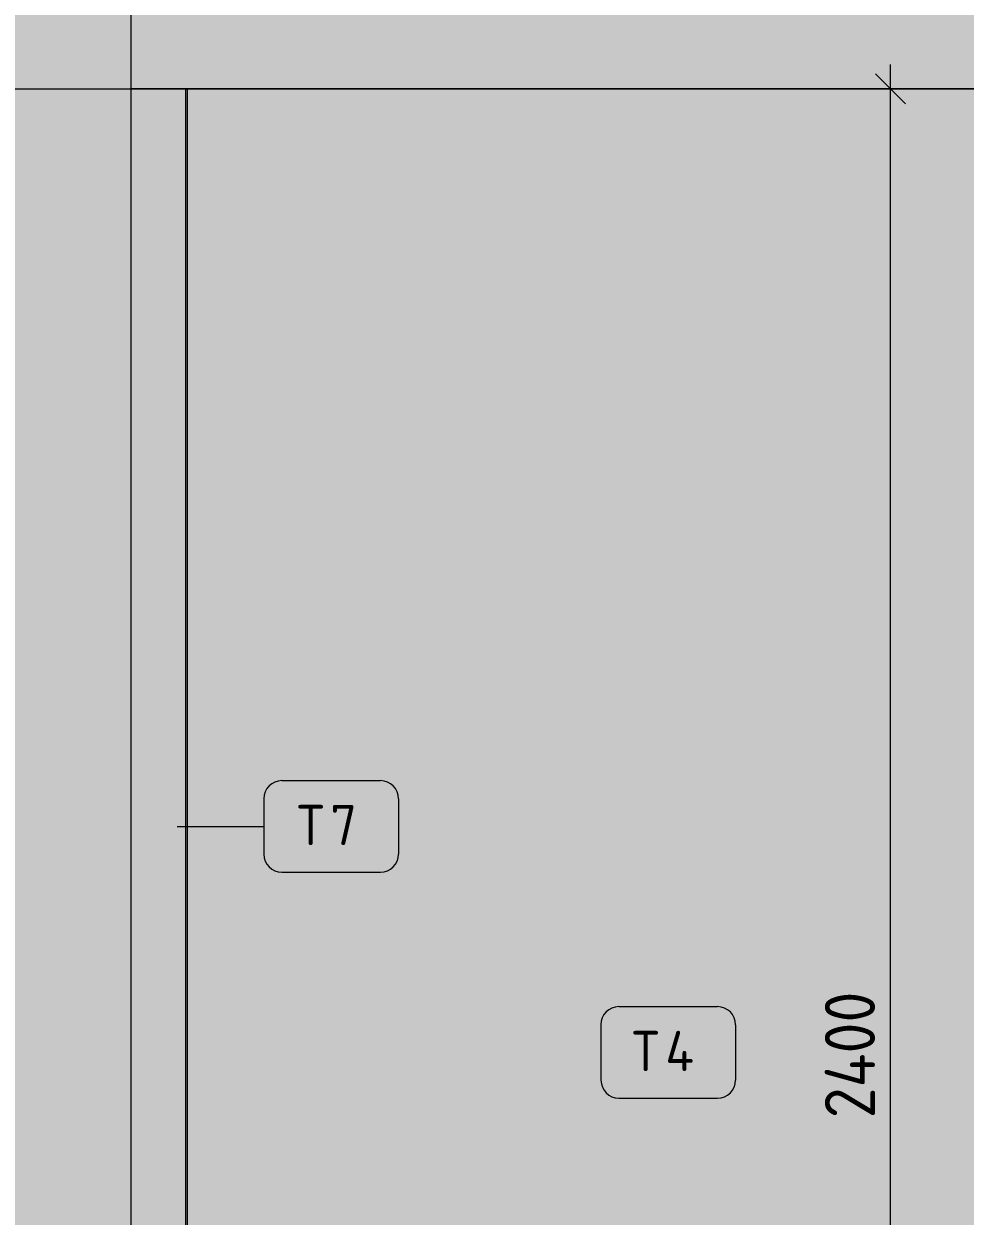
# Model space of a CAD drawing. Header units: millimetres. Extents: x 39486 to 115248, y -1987 to 27400.
# Drawn here: x 100057 to 101229, y 5196 to 6681 of the extents above; entities that cross this region are included whole.
import ezdxf

# ---------------------------------------------------------------- set-up
doc = ezdxf.new("R2010")
doc.units = ezdxf.units.MM
for name, color, linetype, lineweight in [('A-ANNO-DIMS', 7, 'Continuous', 9), ('A-ANNO-DIMS-25', 7, 'Continuous', 9), ('A-WALL-PATT', 7, 'Continuous', 9), ('I-FURN-IDEN', 7, 'Continuous', 9), ('I-WALL', 7, 'Continuous', 9)]:
    doc.layers.add(name, color=color, linetype=linetype, lineweight=lineweight)
doc.layers.add('I-FURN-109', color=7, linetype='Continuous', lineweight=9, true_color=0x7f7f7f, transparency=0.7)
for name, color, linetype, lineweight, true_color in [('I-FURN-2', 7, 'Continuous', 9, 0xacacac), ('I-FURN-3', 7, 'Continuous', 9, 0xc0c0c0), ('I-FURN-4', 7, 'Continuous', 9, 0x949494), ('I-FURN-5', 7, 'Continuous', 9, 0x9e9e9e)]:
    doc.layers.add(name, color=color, linetype=linetype, lineweight=lineweight, true_color=true_color)
doc.styles.add('GOST Common_2', font='GOST_Common.ttf', dxfattribs={"height": 50})
doc.styles.add('ISOCPEUR_1', font='isocpeur.ttf', dxfattribs={"width": 0.9, "height": 62.5})
doc.dimstyles.new('ISO-2_5_0_9К_БОЛЬШОЙ_1', dxfattribs={"dimscale": 304.8, "dimtxt": 62.248823, "dimasz": 0.123031, "dimexe": 0.098425, "dimexo": 0.246063, "dimgap": 0, "dimtad": 1, "dimdec": 0, "dimrnd": 10, "dimzin": 0, "dimdsep": 46, "dimtxsty": 'ISOCPEUR_1', "dimblk1": 'OBLIQUE', "dimblk2": 'OBLIQUE', "dimsah": 1, "dimcen": 0.09, "dimdle": 0.098425, "dimazin": 0, "dimtfac": 1, "dimtdec": 4, "dimtix": 1, "dimtmove": 0, "dimatfit": 3, "dimfxl": 1, "dimtvp": 1, "dimtolj": 1, "dimtzin": 0, "dimarcsym": 2})

# ---------------------------------------------------------------- blocks, each defined once
blk = doc.blocks.new('Мат в спортивном зале - Т4-31175596-Развертка 2_19-2')
at = {"layer": 'I-FURN-109'}
for points in [[(-22679, 4200), (-22611, 4200), (-22611, 6600), (-22679, 6600), (-22679, 6539.7)], [(-22609, 4200), (-22609, 6600), (-22611, 6600), (-22611, 4200)], [(-21340, 4200), (-21340, 6600), (-22609, 6600), (-22609, 4200)]]:
    blk.add_hatch(color=256, dxfattribs=at).paths.add_polyline_path(points)
at = {"layer": 'I-FURN-2'}
for p in [(-22611, 6600), (-21340, 6600)]:
    blk.add_line(p, (-22609, 6600), dxfattribs=at)
at = {"layer": 'I-FURN-3'}
blk.add_line((-22609, 6600), (-21340, 6600), dxfattribs=at)
at = {"layer": 'I-FURN-4'}
blk.add_line((-22611, 6600), (-22679, 6600), dxfattribs=at)
at = {"layer": 'I-FURN-5'}
for p in [(-22679, 6600), (-22609, 6600)]:
    blk.add_line(p, (-22611, 6600), dxfattribs=at)
blk = doc.blocks.new('Мат в спортивном зале - Т7-31175716-Развертка 2_19-2')
at = {"layer": 'I-FURN-2'}
for p in [(-22679, 6600), (-22611, 4200)]:
    blk.add_line(p, (-22611, 6600), dxfattribs=at)
at = {"layer": 'I-FURN-4'}
for p, q in [((-22611, 6600), (-22679, 6600)), ((-22611, 4200), (-22611, 6600))]:
    blk.add_line(p, q, dxfattribs=at)
blk = doc.blocks.new('Мат в спортивном зале - Т6-V79-Развертка 2_19-2')
at = {"layer": 'I-FURN-109'}
blk.add_hatch(color=256, dxfattribs=at).paths.add_polyline_path([(-23321, 4200), (-22679, 4200), (-22679, 6600), (-23321, 6600), (-23321, 4202.9)])
at = {"layer": 'I-FURN-2'}
for q in [(-22611, 6600), (-22609, 4200)]:
    blk.add_line((-22609, 6600), q, dxfattribs=at)
at = {"layer": 'I-FURN-3'}
for p, q in [((-23389, 6600), (-22609, 6600)), ((-22609, 6600), (-22609, 4200))]:
    blk.add_line(p, q, dxfattribs=at)
at = {"layer": 'I-FURN-5'}
blk.add_line((-22611, 6600), (-22679, 6600), dxfattribs=at)
blk = doc.blocks.new('DIMBLOCK115-Развертка 2_19-2')
at = {"layer": 'A-ANNO-DIMS-25'}
for p, q in [((101136.1, 4170), (101136.1, 6630)), ((101184.6, 6600), (101106.1, 6600)), ((101136.1, 6600), (101184.6, 6600)), ((101184.6, 4200), (101106.1, 4200)), ((101136.1, 4200), (101184.6, 4200))]:
    blk.add_line(p, q, dxfattribs=at)
at = {"layer": 'A-ANNO-DIMS-25', "lineweight": 20}
for p, q in [((101136.1, 6600), (101117.3, 6618.7)), ((101136.1, 6600), (101154.8, 6581.2)), ((101136.1, 4200), (101117.3, 4218.7)), ((101136.1, 4200), (101154.8, 4181.2))]:
    blk.add_line(p, q, dxfattribs=at)
at = {"layer": 'A-ANNO-DIMS-25', "color": 0, "insert": (101054.4, 5318), "char_height": 62.5, "width": 196.802, "attachment_point": 1, "rotation": 90, "line_spacing_factor": 1.149209, "style": 'ISOCPEUR_1'}
blk.add_mtext('2400', dxfattribs=at)
blk = doc.blocks.new('_Oblique')
at = {"color": 0, "linetype": 'ByBlock', "lineweight": -2}
blk.add_line((-0.5, -0.5), (0.5, 0.5), dxfattribs=at)
blk = doc.blocks.new('Марка_Мебель - В прямоуг_Balcon_Марка-25523697-Развертка 2_19-2')
at = {"layer": 'I-FURN-IDEN'}
for p, q in [((-19356.8, 6812.7), (-19234, 6812.7)), ((-19379.3, 6790.2), (-19379.3, 6721.1)), ((-19211.5, 6790.2), (-19211.5, 6721.3)), ((-19356.9, 6698.8), (-19234, 6698.8))]:
    blk.add_line(p, q, dxfattribs=at)
for centre, radius, start, end in [((-19356.8, 6790.2), 22.5, 90, 180), ((-19234, 6790.2), 22.5, 0, 90), ((-19356.9, 6721.1), 22.3, 180, 270), ((-19234, 6721.3), 22.5, 270, 0)]:
    blk.add_arc(centre, radius, start, end, dxfattribs=at)

msp = doc.modelspace()

# ---------------------------------------------------------------- hatches: boundary and pattern name
at = {"layer": 'A-WALL-PATT'}
h = msp.add_hatch(color=256, dxfattribs=at)
h.paths.add_polyline_path([(99549.4, 6600), (100190.4, 6600), (100190.4, 11800), (99549.4, 11800), (99549.4, 7633.5)])
h.paths.add_polyline_path([(100181.9, 11810), (100190.4, 11810), (100190.4, 11860), (99549.4, 11860), (99549.4, 11810), (99719.4, 11810)])
h = msp.add_hatch(color=256, dxfattribs=at)
h.paths.add_polyline_path([(102532, 6600), (102974, 6600), (102974, 7311.3), (104174, 7311.3), (104174, 6600), (105548.4, 6600), (105548.4, 7670), (100190.4, 7670), (100190.4, 6600), (101594.5, 6600)])
h.paths.add_polyline_path([(103959.4, 8320), (105549.4, 8320), (105549.4, 11700), (100190.4, 11700), (100190.4, 8320), (103879.4, 8320)])
h.paths.add_polyline_path([(103859.4, 8400), (103269.4, 8400), (103269.4, 8820), (103879.4, 8820), (103879.4, 8400)])

# ---------------------------------------------------------------- linework, layer by layer
at = {"layer": 'I-FURN-IDEN'}
msp.add_line((100247.7, 5681.4), (100355.7, 5681.4), dxfattribs=at)
at = {"layer": 'I-WALL'}
msp.add_line((100190.4, 4200), (100190.4, 11800), dxfattribs=at)

# ---------------------------------------------------------------- block references
at = {"layer": 'I-FURN-3'}
for name in ['Мат в спортивном зале - Т6-V79-Развертка 2_19-2', 'Мат в спортивном зале - Т4-31175596-Развертка 2_19-2']:
    msp.add_blockref(name, (122869.4, 0), dxfattribs=at)
at = {"layer": 'I-FURN-4'}
msp.add_blockref('Мат в спортивном зале - Т7-31175716-Развертка 2_19-2', (122869.4, 0), dxfattribs=at)
at = {"layer": 'I-FURN-IDEN'}
for p in [(119735, -1074.3), (120154.8, -1355.7)]:
    msp.add_blockref('Марка_Мебель - В прямоуг_Balcon_Марка-25523697-Развертка 2_19-2', p, dxfattribs=at)

# ---------------------------------------------------------------- texts
at = {"layer": 'I-FURN-IDEN', "char_height": 50, "attachment_point": 1, "style": 'GOST Common_2'}
for s, insert, width in [('\\fGOST Common|b0|i0|c204|p34|;Т', (100397.1, 5708.2), 50.105), ('\\fGOST Common|b0|i0|c204|p34|;7', (100438.4, 5708.2), 44.093), ('\\fGOST Common|b0|i0|c204|p34|;Т', (100814.3, 5426.8), 50.105), ('\\fGOST Common|b0|i0|c204|p34|;4', (100855.6, 5426.8), 50.105)]:
    msp.add_mtext(s, dxfattribs=dict(at, insert=insert, width=width))

# ---------------------------------------------------------------- dimensions: what is measured, and where the dimension line sits
at = {"layer": 'A-ANNO-DIMS'}
dim = msp.add_linear_dim(base=(101136.1, 6600), p1=(101109.6, 4200), p2=(101109.6, 6600), angle=90, dimstyle='ISO-2_5_0_9К_БОЛЬШОЙ_1', override={"dimpost": '<>', "dimfxl": 2400}, dxfattribs=at)
dim.commit()
dim.dimension.update_dxf_attribs({"geometry": 'DIMBLOCK115-Развертка 2_19-2', "text_midpoint": (101104.8, 5400)})

doc.saveas('drawing.dxf')
